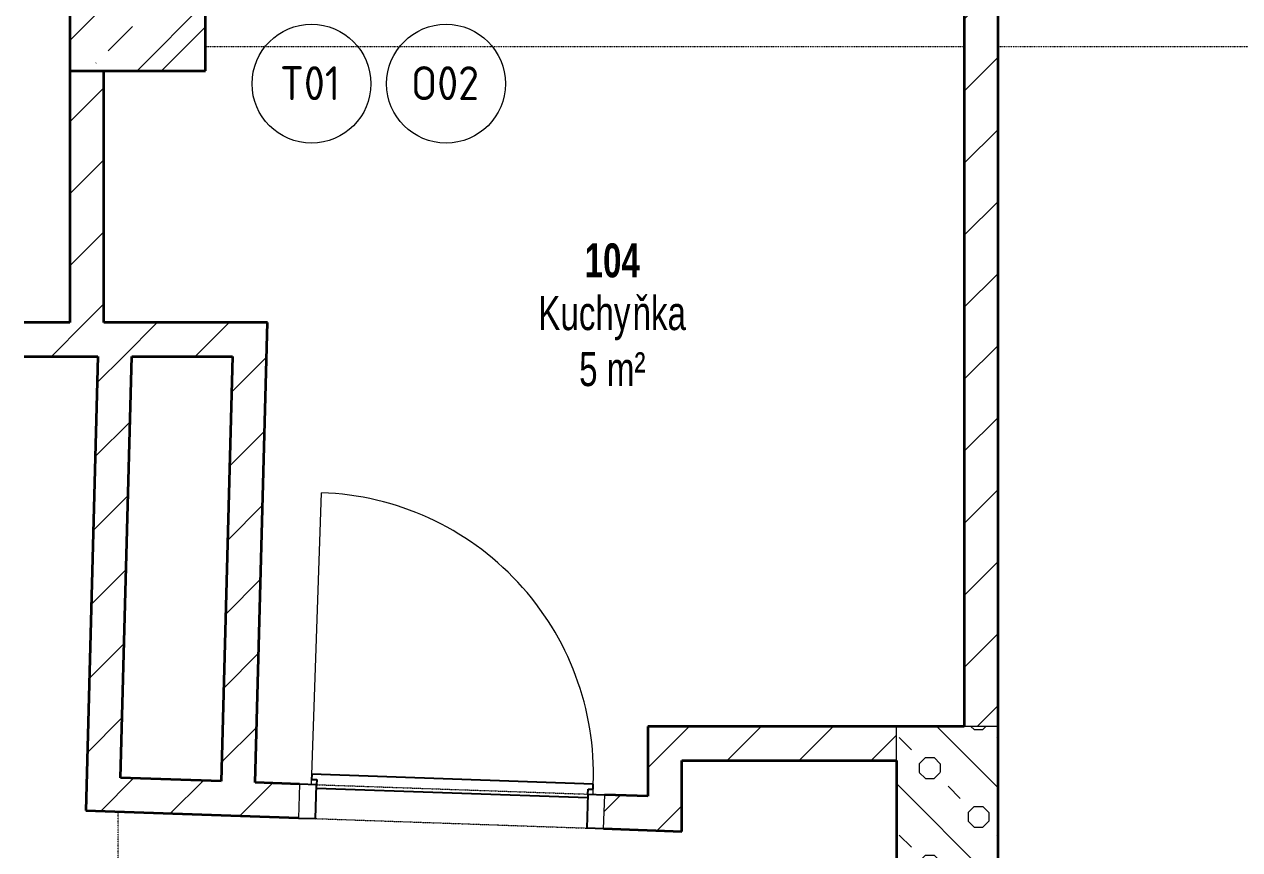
# Model space of a CAD drawing. Header units: millimetres. Extents: x -3281 to 232784, y -45352 to 20466.
# Drawn here: x 23076 to 26658, y -20299 to -17868 of the extents above; entities that cross this region are included whole.
import ezdxf

# ---------------------------------------------------------------- set-up
doc = ezdxf.new("R2010")
doc.units = ezdxf.units.MM
doc.linetypes.add('Dash dot dot', pattern=[5, 2, -1, 0, -1, 0, -1])
doc.linetypes.add('Čerchovaná se dvěma tečkami', pattern=[2.59, 1, -0.53, 0, -0.53, 0, -0.53])
for name, color, linetype, lineweight in [('A-AREA-IDEN', 2, 'Continuous', 9), ('A-DETL', 90, 'Continuous', 13), ('A-DOOR', 31, 'Continuous', 13), ('A-DOOR-FRAM', 31, 'Continuous', 25), ('A-GENM-IDEN', 13, 'Continuous', 9), ('A-GLAZ-IDEN', 152, 'Continuous', 9), ('A-WALL', 113, 'Continuous', 13), ('S-COLS', 52, 'Continuous', 13)]:
    doc.layers.add(name, color=color, linetype=linetype, lineweight=lineweight)
doc.layers.add('A-WALL-PATT', color=111, linetype='Continuous')
doc.styles.add('Arial_1', font='arial.ttf', dxfattribs={"width": 0.7, "height": 100})
doc.styles.add('Arial_B', font='arialbd.ttf', dxfattribs={"width": 0.7, "height": 100})
doc.styles.add('ISOCPEUR_1', font='isocpeur.ttf', dxfattribs={"width": 0.9, "height": 100})
pattern_1 = [(45, (0, 0), (-106.066, 106.066), [])]

# ---------------------------------------------------------------- blocks, each defined once
blk = doc.blocks.new('DVERE_1k_oblozka - DD03_01_800x1970_koupelna-1549498-1NP_NÁVRH A')
at = {"layer": 'A-DOOR'}
for p, q in [((-415, 47.1), (-415, 907.1)), ((305, 77.1), (-305, 77.1)), ((415, 77.1), (415, 47.1)), ((-400, 47.1), (-450, 47.1)), ((-450, 47.1), (-450, -52.9)), ((-400, -52.9), (-400, 47.1)), ((450, 47.1), (400, 47.1)), ((400, 47.1), (400, -52.9)), ((450, -52.9), (450, 47.1)), ((-450, -52.9), (-400, -52.9)), ((400, -52.9), (450, -52.9))]:
    blk.add_line(p, q, dxfattribs=at)
at = {"layer": 'A-DOOR', "lineweight": 25}
for p, q in [((415, 77.1), (-415, 77.1)), ((-415, 77.1), (-415, 62.1)), ((415, 62.1), (415, 77.1)), ((-415, 62.1), (-400, 62.1)), ((-400, 62.1), (-400, 47.1)), ((-400, 37.1), (400, 37.1)), ((400, 47.1), (400, 62.1)), ((400, 62.1), (415, 62.1))]:
    blk.add_line(p, q, dxfattribs=at)
at = {"layer": 'A-DOOR', "linetype": 'Čerchovaná se dvěma tečkami'}
for p, q in [((-400, 47.1), (400, 47.1)), ((-400, -52.9), (400, -52.9))]:
    blk.add_line(p, q, dxfattribs=at)
at = {"layer": 'A-DOOR'}
blk.add_arc((-415, 77.1), 830, 360, 90, dxfattribs=at)
at = {"layer": 'A-DOOR-FRAM'}
for p, q in [((-400, 47.1), (-450, 47.1)), ((-400, -52.9), (-400, 47.1)), ((400, 47.1), (400, -52.9)), ((400, 47.1), (450, 47.1)), ((-450, -52.9), (-400, -52.9)), ((450, -52.9), (400, -52.9))]:
    blk.add_line(p, q, dxfattribs=at)
blk = doc.blocks.new('Betonový pravoúhlý sloup - 400 x 420mm-2278915-1NP_NÁVRH A')
at = {"layer": 'S-COLS'}
h = blk.add_hatch(dxfattribs=at)
h.set_pattern_fill('FP_159', color=256, style=0, pattern_type=2)
h.set_pattern_definition([(45, (-23410.3, 17794.7), (-179.6051, 179.6051), []), (45, (-23338.45, 17794.7), (-179.6051, 179.6051), []), (45, (-23194.76, 17794.7), (-107.763, 251.4472), [101.6, -50.8, 1.676, -49.124])])
h.paths.add_polyline_path([(-200, -210), (200, -210), (200, 210), (-200, 210)])
at = {"layer": 'S-COLS', "lineweight": 35}
for p, q in [((200, 210), (-200, 210)), ((-200, 210), (-200, -210)), ((200, -210), (200, 210)), ((-200, -210), (200, -210))]:
    blk.add_line(p, q, dxfattribs=at)
blk = doc.blocks.new('Popiska becný model_Bublina_CC - Popiska okna_Bublina-1416866-1NP_NÁVRH A')
at = {"layer": 'A-GENM-IDEN'}
blk.add_circle((0, 0), 3.5, dxfattribs=at)
blk = doc.blocks.new('Popiska okna_Bublina_CC - Popiska okna_Bublina-1410372-1NP_NÁVRH A')
at = {"layer": 'A-GLAZ-IDEN'}
blk.add_circle((0, 0), 3.5, dxfattribs=at)

msp = doc.modelspace()

# ---------------------------------------------------------------- hatches: boundary and pattern name
at = {"layer": 'A-WALL-PATT', "lineweight": 13}
h = msp.add_hatch(dxfattribs=at)
h.set_pattern_fill('FP_4', color=256, style=0, pattern_type=2)
h.set_pattern_definition(pattern_1)
h.paths.add_polyline_path([(25946.1, -19936.3), (25946.1, -17584.7), (25846.1, -17584.7), (25846.1, -19936.3)])
h = msp.add_hatch(dxfattribs=at)
h.set_pattern_fill('FP_4', color=256, style=0, pattern_type=2)
h.set_pattern_definition(pattern_1)
h.paths.add_polyline_path([(23210.3, -18746.3), (23310.3, -18746.3), (23310.3, -18004.7), (23210.3, -18004.7), (23210.3, -18066.1)])
h = msp.add_hatch(dxfattribs=at)
h.set_pattern_fill('FP_4', color=256, style=0, pattern_type=2)
h.set_pattern_definition(pattern_1)
h.paths.add_polyline_path([(22376.1, -18846.3), (22376.1, -18746.3), (22131.5, -18746.3), (22131.5, -18846.3)])
h.paths.add_polyline_path([(23076.1, -18846.3), (23789.9, -18846.3), (23792.5, -18746.3), (23076.1, -18746.3)])
h = msp.add_hatch(dxfattribs=at)
h.set_pattern_fill('FP_4', color=256, style=0, pattern_type=2)
h.set_pattern_definition(pattern_1)
h.paths.add_polyline_path([(23360.1, -20087.7), (23392.9, -18846.3), (23292.9, -18846.3), (23260.1, -20084.2)])
h = msp.add_hatch(dxfattribs=at)
h.set_pattern_fill('FP_4', color=256, style=0, pattern_type=2)
h.set_pattern_definition(pattern_1)
h.paths.add_polyline_path([(23756.6, -20101.5), (23789.9, -18846.3), (23689.8, -18846.3), (23656.7, -20098)])
h = msp.add_hatch(dxfattribs=at)
h.set_pattern_fill('FP_4', color=256, style=0, pattern_type=2)
h.set_pattern_definition(pattern_1)
h.paths.add_polyline_path([(25013.6, -20245.5), (25013.6, -19936.3), (24913.6, -19936.3), (24913.6, -20242)])
h = msp.add_hatch(dxfattribs=at)
h.set_pattern_fill('FP_4', color=256, style=0, pattern_type=2)
h.set_pattern_definition(pattern_1)
h.paths.add_polyline_path([(25646.1, -19936.3), (25013.6, -19936.3), (25013.6, -20036.3), (25646.1, -20036.3)])
h = msp.add_hatch(dxfattribs=at)
h.set_pattern_fill('FP_31', color=256, angle=-135, style=0, pattern_type=2)
h.set_pattern_definition([(315, (25646.15, -20392.04), (143.684, 143.684), []), (270, (25713.45, -20620.98), (143.684, -143.684), [25.4, -261.97]), (315, (25713.45, -20646.38), (143.684, 143.684), [25.4, -177.8]), (5e-14, (25731.41, -20664.34), (143.684, 143.684), [25.4, -261.968]), (45, (25756.8, -20664.34), (-143.684, 143.684), [25.4, -177.8]), (270, (25774.77, -20620.98), (143.684, -143.684), [25.4, -261.97]), (315, (25756.81, -20603.02), (143.684, 143.684), [25.4, -177.8]), (5e-14, (25731.41, -20603.02), (143.684, 143.684), [25.4, -261.97]), (45, (25713.45, -20620.98), (-143.684, 143.684), [25.4, -177.8]), (315, (25798, -20687.57), (143.684, 143.684), [50.8, -152.4])])
h.paths.add_polyline_path([(25946.1, -20705.3), (25946.1, -19936.3), (25646.1, -19936.3), (25646.1, -20704.1), (25846.1, -20704.9)])
h = msp.add_hatch(dxfattribs=at)
h.set_pattern_fill('FP_4', color=256, style=0, pattern_type=2)
h.set_pattern_definition(pattern_1)
h.paths.add_polyline_path([(24913.6, -20242), (24913.6, -20141.9), (24786.9, -20137.5), (24783.4, -20237.4), (24786.9, -20237.6)])
h.paths.add_polyline_path([(23884, -20206), (23887.5, -20106.1), (23260.1, -20084.2), (23257.5, -20184.2)])

# ---------------------------------------------------------------- linework, layer by layer
at = {"layer": 'A-DETL', "linetype": 'Dash dot dot'}
for p, q in [((25846.1, -17934.7), (23610.3, -17934.7)), ((28779, -17934.7), (25946.1, -17934.7)), ((23352.5, -22392.5), (23352.5, -20187.5))]:
    msp.add_line(p, q, dxfattribs=at)
at = {"layer": 'A-WALL', "lineweight": 35}
for p, q in [((25846.1, -17584.7), (25846.1, -19936.3)), ((25946.1, -20705.3), (25946.1, -17584.7)), ((23210.3, -18004.7), (23210.3, -18746.3)), ((23310.3, -18746.3), (23310.3, -18004.7)), ((23210.3, -18746.3), (23076.1, -18746.3)), ((23792.5, -18746.3), (23310.3, -18746.3)), ((23756.6, -20101.5), (23792.5, -18746.3)), ((23076.1, -18846.3), (23292.9, -18846.3)), ((23292.9, -18846.3), (23257.5, -20184.2)), ((23360.1, -20087.7), (23392.9, -18846.3)), ((23392.9, -18846.3), (23689.8, -18846.3)), ((23689.8, -18846.3), (23656.7, -20098)), ((25846.1, -19936.3), (24913.6, -19936.3)), ((24913.6, -19936.3), (24913.6, -20141.9)), ((25013.6, -20036.3), (25646.1, -20036.3)), ((25013.6, -20245.5), (25013.6, -20036.3)), ((25646.1, -20036.3), (25646.1, -20854.1)), ((23656.7, -20098), (23360.1, -20087.7)), ((23887.5, -20106.1), (23756.6, -20101.5)), ((24913.6, -20141.9), (24786.9, -20137.5)), ((23257.5, -20184.2), (23884, -20206)), ((24783.4, -20237.4), (25013.6, -20245.5))]:
    msp.add_line(p, q, dxfattribs=at)
at = {"layer": 'A-WALL'}
for p, q in [((25646.1, -20036.3), (25646.1, -19936.3)), ((25946.1, -19936.3), (25846.1, -19936.3))]:
    msp.add_line(p, q, dxfattribs=at)

# ---------------------------------------------------------------- block references
at = {"layer": 'A-DOOR', "rotation": 357.9999999999999}
msp.add_blockref('DVERE_1k_oblozka - DD03_01_800x1970_koupelna-1549498-1NP_NÁVRH A', (24335.5, -20168.9), dxfattribs=at)
at = {"layer": 'A-GENM-IDEN', "xscale": 49.99999999999998, "yscale": 49.99999999999998, "zscale": 49.99999999999998}
msp.add_blockref('Popiska becný model_Bublina_CC - Popiska okna_Bublina-1416866-1NP_NÁVRH A', (23922.4, -18043), dxfattribs=at)
at = {"layer": 'A-GLAZ-IDEN', "xscale": 49.99999999999998, "yscale": 49.99999999999998, "zscale": 49.99999999999998}
msp.add_blockref('Popiska okna_Bublina_CC - Popiska okna_Bublina-1410372-1NP_NÁVRH A', (24318.9, -18043), dxfattribs=at)
at = {"layer": 'S-COLS'}
msp.add_blockref('Betonový pravoúhlý sloup - 400 x 420mm-2278915-1NP_NÁVRH A', (23410.3, -17794.7), dxfattribs=at)

# ---------------------------------------------------------------- texts
at = {"layer": 'A-AREA-IDEN', "lineweight": 18, "char_height": 100, "attachment_point": 1}
for s, insert, width, style in [('104', (24727.2, -18513.4), 202.025, 'Arial_B'), ('Kuchy', (24590.7, -18668.7), 336.709, 'Arial_1'), ('ňka', (24868.5, -18668.7), 196.413, 'Arial_1'), ('5 m²', (24711.1, -18833.7), 241.308, 'Arial_1')]:
    msp.add_mtext(s, dxfattribs=dict(at, insert=insert, width=width, style=style))
at = {"layer": 'A-GENM-IDEN', "insert": (23829.3, -17991.4), "char_height": 100, "width": 223.671, "attachment_point": 1, "style": 'ISOCPEUR_1'}
msp.add_mtext('T01', dxfattribs=at)
at = {"layer": 'A-GLAZ-IDEN', "insert": (24215.6, -17991.4), "char_height": 100, "width": 248.924, "attachment_point": 1, "style": 'ISOCPEUR_1'}
msp.add_mtext('O02', dxfattribs=at)

doc.saveas('drawing.dxf')
